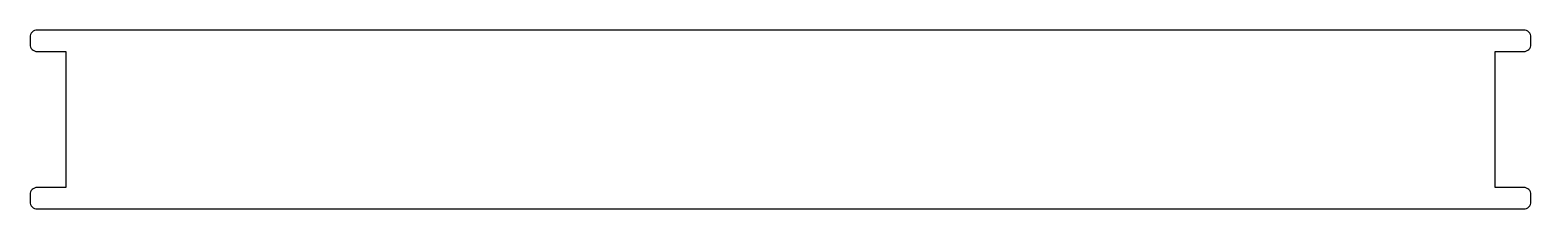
# Model space of a CAD drawing. Header units: millimetres. Extents: x -210 to 0, y 0 to 25.
import ezdxf

# ---------------------------------------------------------------- set-up
doc = ezdxf.new("R2010")
doc.units = ezdxf.units.MM

msp = doc.modelspace()

# ---------------------------------------------------------------- linework, layer by layer
msp.add_lwpolyline([(-1, 3), (-5, 3), (-5, 22), (-1, 22, 0.414214), (0, 23), (0, 24, 0.414214), (-1, 25), (-209, 25, 0.414214), (-210, 24), (-210, 23, 0.414214), (-209, 22), (-205, 22), (-205, 3), (-209, 3, 0.414214), (-210, 2), (-210, 1, 0.414214), (-209, 0), (-1, 0, 0.414214), (0, 1), (0, 2, 0.414214)], format="xyb", close=True)

doc.saveas('drawing.dxf')
